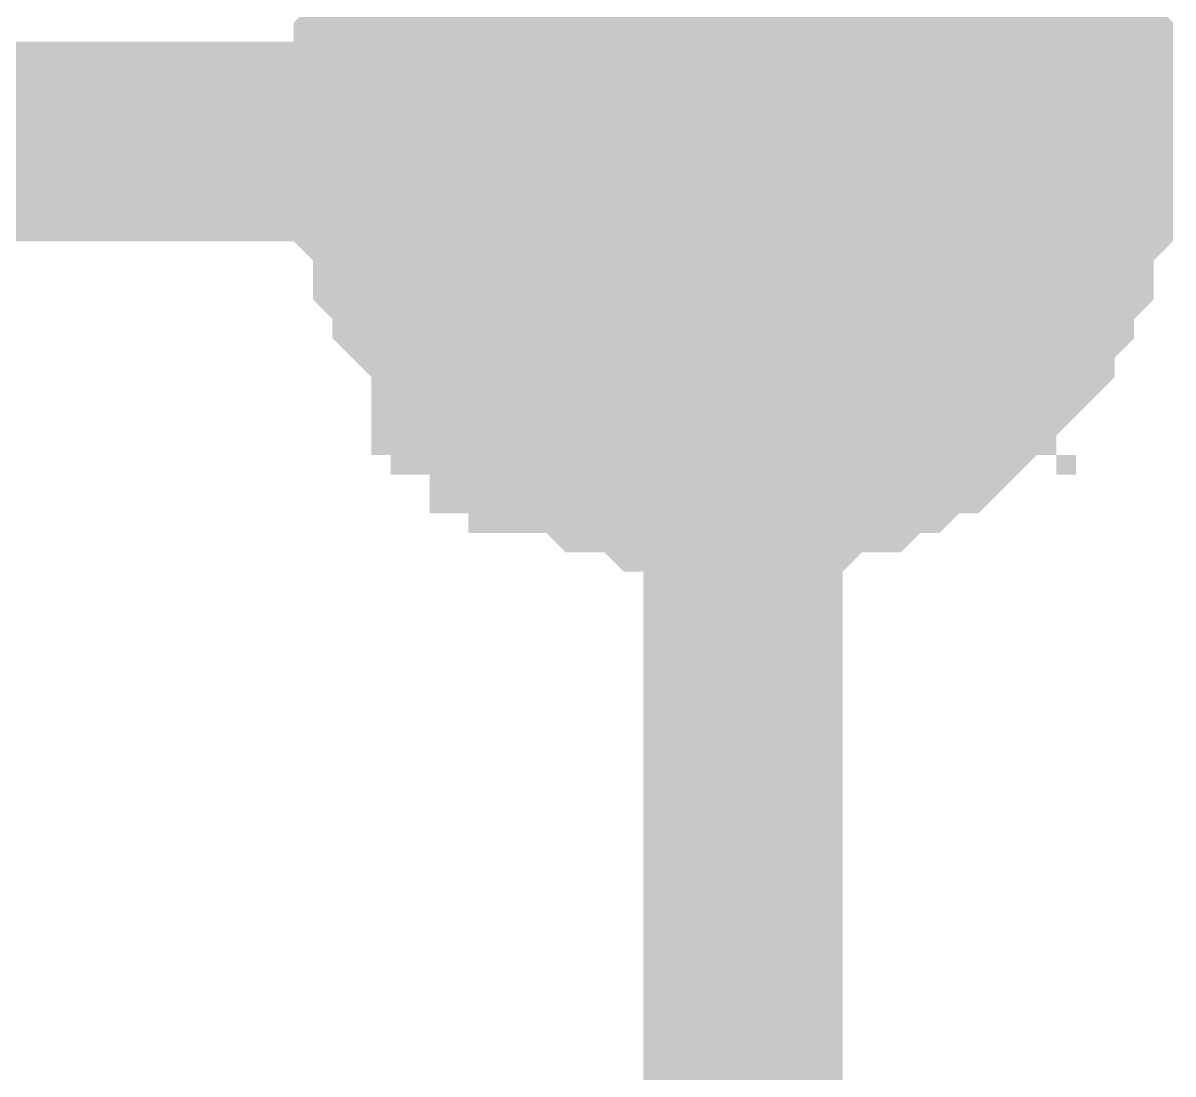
# Model space of a CAD drawing. Header units: inches. Extents: x 0 to 31.5, y 0 to 22.3.
# Drawn here: x 22.8567 to 22.9247, y 18.7441 to 18.8063 of the extents above; entities that cross this region are included whole.
import ezdxf

# ---------------------------------------------------------------- set-up
doc = ezdxf.new("R2010")
doc.units = ezdxf.units.IN
doc.header["$MEASUREMENT"] = 0
doc.layers.add('Sheet', color=255, linetype='Continuous')

msp = doc.modelspace()

# ---------------------------------------------------------------- linework, layer by layer
at = {"layer": 'Sheet'}
for points in [[(22.899278, 18.799258, 0.0118, 0.0118, 0), (22.899278, 18.899181, 0.0118, 0.0118, 0)], [(22.878609, 18.799258, 0.0118, 0.0118, 0), (22.878609, 18.800407, 0.0118, 0.0118, 0), (22.878609, 18.801555, 0.0118, 0.0118, 0), (22.878609, 18.802704, 0.0118, 0.0118, 0), (22.878609, 18.803852, 0.0118, 0.0118, 0), (22.879757, 18.805001, 0.0118, 0.0118, 0), (22.879757, 18.805001, 0.0118, 0.0118, 0), (22.879757, 18.80615, 0.0118, 0.0118, 0), (22.879757, 18.807298, 0.0118, 0.0118, 0), (22.880906, 18.808447, 0.0118, 0.0118, 0), (22.880906, 18.809595, 0.0118, 0.0118, 0), (22.882054, 18.809595, 0.0118, 0.0118, 0), (22.882054, 18.810744, 0.0118, 0.0118, 0), (22.883202, 18.811892, 0.0118, 0.0118, 0), (22.883202, 18.811892, 0.0118, 0.0118, 0), (22.88435, 18.813041, 0.0118, 0.0118, 0)], [(22.878609, 18.799258, 0.0118, 0.0118, 0), (22.878609, 18.800407, 0.0118, 0.0118, 0), (22.878609, 18.801555, 0.0118, 0.0118, 0), (22.878609, 18.802704, 0.0118, 0.0118, 0), (22.878609, 18.803852, 0.0118, 0.0118, 0), (22.879757, 18.805001, 0.0118, 0.0118, 0), (22.879757, 18.805001, 0.0118, 0.0118, 0), (22.879757, 18.80615, 0.0118, 0.0118, 0), (22.879757, 18.807298, 0.0118, 0.0118, 0), (22.880906, 18.808447, 0.0118, 0.0118, 0), (22.880906, 18.809595, 0.0118, 0.0118, 0), (22.882054, 18.809595, 0.0118, 0.0118, 0), (22.882054, 18.810744, 0.0118, 0.0118, 0), (22.883202, 18.811892, 0.0118, 0.0118, 0), (22.883202, 18.811892, 0.0118, 0.0118, 0), (22.88435, 18.813041, 0.0118, 0.0118, 0)], [(22.878609, 18.799258, 0.0118, 0.0118, 0), (22.878609, 18.800407, 0.0118, 0.0118, 0), (22.878609, 18.801555, 0.0118, 0.0118, 0), (22.878609, 18.802704, 0.0118, 0.0118, 0), (22.878609, 18.803852, 0.0118, 0.0118, 0), (22.879757, 18.805001, 0.0118, 0.0118, 0), (22.879757, 18.805001, 0.0118, 0.0118, 0), (22.879757, 18.80615, 0.0118, 0.0118, 0), (22.879757, 18.807298, 0.0118, 0.0118, 0), (22.880906, 18.808447, 0.0118, 0.0118, 0), (22.880906, 18.809595, 0.0118, 0.0118, 0), (22.882054, 18.809595, 0.0118, 0.0118, 0), (22.882054, 18.810744, 0.0118, 0.0118, 0), (22.883202, 18.811892, 0.0118, 0.0118, 0), (22.883202, 18.811892, 0.0118, 0.0118, 0), (22.88435, 18.813041, 0.0118, 0.0118, 0)], [(22.878609, 18.799258, 0.0118, 0.0118, 0), (22.878609, 18.800407, 0.0118, 0.0118, 0), (22.878609, 18.801555, 0.0118, 0.0118, 0), (22.878609, 18.802704, 0.0118, 0.0118, 0), (22.878609, 18.803852, 0.0118, 0.0118, 0), (22.879757, 18.805001, 0.0118, 0.0118, 0), (22.879757, 18.805001, 0.0118, 0.0118, 0), (22.879757, 18.80615, 0.0118, 0.0118, 0), (22.879757, 18.807298, 0.0118, 0.0118, 0), (22.880906, 18.808447, 0.0118, 0.0118, 0), (22.880906, 18.809595, 0.0118, 0.0118, 0), (22.882054, 18.809595, 0.0118, 0.0118, 0), (22.882054, 18.810744, 0.0118, 0.0118, 0), (22.883202, 18.811892, 0.0118, 0.0118, 0), (22.883202, 18.811892, 0.0118, 0.0118, 0), (22.88435, 18.813041, 0.0118, 0.0118, 0)], [(22.913058, 18.813041, 0.0118, 0.0118, 0), (22.914206, 18.811892, 0.0118, 0.0118, 0), (22.915354, 18.811892, 0.0118, 0.0118, 0), (22.915354, 18.810744, 0.0118, 0.0118, 0), (22.915354, 18.809595, 0.0118, 0.0118, 0), (22.916503, 18.809595, 0.0118, 0.0118, 0), (22.916503, 18.808447, 0.0118, 0.0118, 0), (22.917651, 18.807298, 0.0118, 0.0118, 0), (22.917651, 18.80615, 0.0118, 0.0118, 0), (22.917651, 18.805001, 0.0118, 0.0118, 0), (22.917651, 18.805001, 0.0118, 0.0118, 0), (22.918799, 18.803852, 0.0118, 0.0118, 0), (22.918799, 18.802704, 0.0118, 0.0118, 0), (22.918799, 18.801555, 0.0118, 0.0118, 0), (22.918799, 18.800407, 0.0118, 0.0118, 0), (22.918799, 18.799258, 0.0118, 0.0118, 0)], [(22.913058, 18.813041, 0.0118, 0.0118, 0), (22.914206, 18.811892, 0.0118, 0.0118, 0), (22.915354, 18.811892, 0.0118, 0.0118, 0), (22.915354, 18.810744, 0.0118, 0.0118, 0), (22.915354, 18.809595, 0.0118, 0.0118, 0), (22.916503, 18.809595, 0.0118, 0.0118, 0), (22.916503, 18.808447, 0.0118, 0.0118, 0), (22.917651, 18.807298, 0.0118, 0.0118, 0), (22.917651, 18.80615, 0.0118, 0.0118, 0), (22.917651, 18.805001, 0.0118, 0.0118, 0), (22.917651, 18.805001, 0.0118, 0.0118, 0), (22.918799, 18.803852, 0.0118, 0.0118, 0), (22.918799, 18.802704, 0.0118, 0.0118, 0), (22.918799, 18.801555, 0.0118, 0.0118, 0), (22.918799, 18.800407, 0.0118, 0.0118, 0), (22.918799, 18.799258, 0.0118, 0.0118, 0)], [(22.913058, 18.813041, 0.0118, 0.0118, 0), (22.914206, 18.811892, 0.0118, 0.0118, 0), (22.915354, 18.811892, 0.0118, 0.0118, 0), (22.915354, 18.810744, 0.0118, 0.0118, 0), (22.915354, 18.809595, 0.0118, 0.0118, 0), (22.916503, 18.809595, 0.0118, 0.0118, 0), (22.916503, 18.808447, 0.0118, 0.0118, 0), (22.917651, 18.807298, 0.0118, 0.0118, 0), (22.917651, 18.80615, 0.0118, 0.0118, 0), (22.917651, 18.805001, 0.0118, 0.0118, 0), (22.917651, 18.805001, 0.0118, 0.0118, 0), (22.918799, 18.803852, 0.0118, 0.0118, 0), (22.918799, 18.802704, 0.0118, 0.0118, 0), (22.918799, 18.801555, 0.0118, 0.0118, 0), (22.918799, 18.800407, 0.0118, 0.0118, 0), (22.918799, 18.799258, 0.0118, 0.0118, 0)], [(22.913058, 18.813041, 0.0118, 0.0118, 0), (22.914206, 18.811892, 0.0118, 0.0118, 0), (22.915354, 18.811892, 0.0118, 0.0118, 0), (22.915354, 18.810744, 0.0118, 0.0118, 0), (22.915354, 18.809595, 0.0118, 0.0118, 0), (22.916503, 18.809595, 0.0118, 0.0118, 0), (22.916503, 18.808447, 0.0118, 0.0118, 0), (22.917651, 18.807298, 0.0118, 0.0118, 0), (22.917651, 18.80615, 0.0118, 0.0118, 0), (22.917651, 18.805001, 0.0118, 0.0118, 0), (22.917651, 18.805001, 0.0118, 0.0118, 0), (22.918799, 18.803852, 0.0118, 0.0118, 0), (22.918799, 18.802704, 0.0118, 0.0118, 0), (22.918799, 18.801555, 0.0118, 0.0118, 0), (22.918799, 18.800407, 0.0118, 0.0118, 0), (22.918799, 18.799258, 0.0118, 0.0118, 0)], [(22.878609, 18.799258, 0.0039, 0.0039, 0), (22.878609, 18.800407, 0.0039, 0.0039, 0), (22.878609, 18.801555, 0.0039, 0.0039, 0), (22.878609, 18.802704, 0.0039, 0.0039, 0), (22.878609, 18.803852, 0.0039, 0.0039, 0), (22.879757, 18.805001, 0.0039, 0.0039, 0), (22.879757, 18.805001, 0.0039, 0.0039, 0), (22.879757, 18.80615, 0.0039, 0.0039, 0), (22.879757, 18.807298, 0.0039, 0.0039, 0), (22.880906, 18.808447, 0.0039, 0.0039, 0)], [(22.878609, 18.799258, 0.0039, 0.0039, 0), (22.878609, 18.800407, 0.0039, 0.0039, 0), (22.878609, 18.801555, 0.0039, 0.0039, 0), (22.878609, 18.802704, 0.0039, 0.0039, 0), (22.878609, 18.803852, 0.0039, 0.0039, 0), (22.879757, 18.805001, 0.0039, 0.0039, 0), (22.879757, 18.805001, 0.0039, 0.0039, 0), (22.879757, 18.80615, 0.0039, 0.0039, 0), (22.879757, 18.807298, 0.0039, 0.0039, 0), (22.880906, 18.808447, 0.0039, 0.0039, 0)], [(22.878609, 18.799258, 0.0039, 0.0039, 0), (22.878609, 18.800407, 0.0039, 0.0039, 0), (22.878609, 18.801555, 0.0039, 0.0039, 0), (22.878609, 18.802704, 0.0039, 0.0039, 0), (22.878609, 18.803852, 0.0039, 0.0039, 0), (22.879757, 18.805001, 0.0039, 0.0039, 0), (22.879757, 18.805001, 0.0039, 0.0039, 0), (22.879757, 18.80615, 0.0039, 0.0039, 0), (22.879757, 18.807298, 0.0039, 0.0039, 0), (22.880906, 18.808447, 0.0039, 0.0039, 0)], [(22.878609, 18.799258, 0.0039, 0.0039, 0), (22.878609, 18.800407, 0.0039, 0.0039, 0), (22.878609, 18.801555, 0.0039, 0.0039, 0), (22.878609, 18.802704, 0.0039, 0.0039, 0), (22.878609, 18.803852, 0.0039, 0.0039, 0), (22.879757, 18.805001, 0.0039, 0.0039, 0), (22.879757, 18.805001, 0.0039, 0.0039, 0), (22.879757, 18.80615, 0.0039, 0.0039, 0), (22.879757, 18.807298, 0.0039, 0.0039, 0), (22.880906, 18.808447, 0.0039, 0.0039, 0)], [(22.916503, 18.808447, 0.0039, 0.0039, 0), (22.917651, 18.807298, 0.0039, 0.0039, 0), (22.917651, 18.80615, 0.0039, 0.0039, 0), (22.917651, 18.805001, 0.0039, 0.0039, 0), (22.917651, 18.805001, 0.0039, 0.0039, 0), (22.918799, 18.803852, 0.0039, 0.0039, 0), (22.918799, 18.802704, 0.0039, 0.0039, 0), (22.918799, 18.801555, 0.0039, 0.0039, 0), (22.918799, 18.800407, 0.0039, 0.0039, 0), (22.918799, 18.799258, 0.0039, 0.0039, 0)], [(22.916503, 18.808447, 0.0039, 0.0039, 0), (22.917651, 18.807298, 0.0039, 0.0039, 0), (22.917651, 18.80615, 0.0039, 0.0039, 0), (22.917651, 18.805001, 0.0039, 0.0039, 0), (22.917651, 18.805001, 0.0039, 0.0039, 0), (22.918799, 18.803852, 0.0039, 0.0039, 0), (22.918799, 18.802704, 0.0039, 0.0039, 0), (22.918799, 18.801555, 0.0039, 0.0039, 0), (22.918799, 18.800407, 0.0039, 0.0039, 0), (22.918799, 18.799258, 0.0039, 0.0039, 0)], [(22.916503, 18.808447, 0.0039, 0.0039, 0), (22.917651, 18.807298, 0.0039, 0.0039, 0), (22.917651, 18.80615, 0.0039, 0.0039, 0), (22.917651, 18.805001, 0.0039, 0.0039, 0), (22.917651, 18.805001, 0.0039, 0.0039, 0), (22.918799, 18.803852, 0.0039, 0.0039, 0), (22.918799, 18.802704, 0.0039, 0.0039, 0), (22.918799, 18.801555, 0.0039, 0.0039, 0), (22.918799, 18.800407, 0.0039, 0.0039, 0), (22.918799, 18.799258, 0.0039, 0.0039, 0)], [(22.916503, 18.808447, 0.0039, 0.0039, 0), (22.917651, 18.807298, 0.0039, 0.0039, 0), (22.917651, 18.80615, 0.0039, 0.0039, 0), (22.917651, 18.805001, 0.0039, 0.0039, 0), (22.917651, 18.805001, 0.0039, 0.0039, 0), (22.918799, 18.803852, 0.0039, 0.0039, 0), (22.918799, 18.802704, 0.0039, 0.0039, 0), (22.918799, 18.801555, 0.0039, 0.0039, 0), (22.918799, 18.800407, 0.0039, 0.0039, 0), (22.918799, 18.799258, 0.0039, 0.0039, 0)], [(22.198819, 18.799258, 0.0118, 0.0118, 0), (22.899278, 18.799258, 0.0118, 0.0118, 0), (22.899278, 18.699336, 0.0118, 0.0118, 0)], [(22.899278, 18.779733, 0.0118, 0.0118, 0), (22.89813, 18.779733, 0.0118, 0.0118, 0), (22.896982, 18.779733, 0.0118, 0.0118, 0), (22.895833, 18.779733, 0.0118, 0.0118, 0), (22.894685, 18.779733, 0.0118, 0.0118, 0), (22.893537, 18.780882, 0.0118, 0.0118, 0), (22.893537, 18.780882, 0.0118, 0.0118, 0), (22.892388, 18.780882, 0.0118, 0.0118, 0), (22.89124, 18.780882, 0.0118, 0.0118, 0), (22.890092, 18.78203, 0.0118, 0.0118, 0), (22.888944, 18.78203, 0.0118, 0.0118, 0), (22.888944, 18.783179, 0.0118, 0.0118, 0), (22.887795, 18.783179, 0.0118, 0.0118, 0), (22.886647, 18.783179, 0.0118, 0.0118, 0), (22.886647, 18.784327, 0.0118, 0.0118, 0), (22.885499, 18.785476, 0.0118, 0.0118, 0), (22.88435, 18.785476, 0.0118, 0.0118, 0), (22.88435, 18.786624, 0.0118, 0.0118, 0), (22.883202, 18.786624, 0.0118, 0.0118, 0), (22.883202, 18.787773, 0.0118, 0.0118, 0), (22.882054, 18.788922, 0.0118, 0.0118, 0), (22.882054, 18.788922, 0.0118, 0.0118, 0), (22.880906, 18.79007, 0.0118, 0.0118, 0), (22.880906, 18.791219, 0.0118, 0.0118, 0), (22.879757, 18.792367, 0.0118, 0.0118, 0), (22.879757, 18.792367, 0.0118, 0.0118, 0), (22.879757, 18.793516, 0.0118, 0.0118, 0), (22.879757, 18.794664, 0.0118, 0.0118, 0), (22.878609, 18.795813, 0.0118, 0.0118, 0), (22.878609, 18.796961, 0.0118, 0.0118, 0), (22.878609, 18.796961, 0.0118, 0.0118, 0), (22.878609, 18.79811, 0.0118, 0.0118, 0), (22.878609, 18.799258, 0.0118, 0.0118, 0)], [(22.878609, 18.799258, 0.0118, 0.0118, 0), (22.878609, 18.799258, 0.0118, 0.0118, 0)], [(22.899278, 18.779733, 0.0118, 0.0118, 0), (22.89813, 18.779733, 0.0118, 0.0118, 0), (22.896982, 18.779733, 0.0118, 0.0118, 0), (22.895833, 18.779733, 0.0118, 0.0118, 0), (22.894685, 18.779733, 0.0118, 0.0118, 0), (22.893537, 18.780882, 0.0118, 0.0118, 0), (22.893537, 18.780882, 0.0118, 0.0118, 0), (22.892388, 18.780882, 0.0118, 0.0118, 0), (22.89124, 18.780882, 0.0118, 0.0118, 0), (22.890092, 18.78203, 0.0118, 0.0118, 0), (22.888944, 18.78203, 0.0118, 0.0118, 0), (22.888944, 18.783179, 0.0118, 0.0118, 0), (22.887795, 18.783179, 0.0118, 0.0118, 0), (22.886647, 18.783179, 0.0118, 0.0118, 0), (22.886647, 18.784327, 0.0118, 0.0118, 0), (22.885499, 18.785476, 0.0118, 0.0118, 0), (22.88435, 18.785476, 0.0118, 0.0118, 0), (22.88435, 18.786624, 0.0118, 0.0118, 0), (22.883202, 18.786624, 0.0118, 0.0118, 0), (22.883202, 18.787773, 0.0118, 0.0118, 0), (22.882054, 18.788922, 0.0118, 0.0118, 0), (22.882054, 18.788922, 0.0118, 0.0118, 0), (22.880906, 18.79007, 0.0118, 0.0118, 0), (22.880906, 18.791219, 0.0118, 0.0118, 0), (22.879757, 18.792367, 0.0118, 0.0118, 0), (22.879757, 18.792367, 0.0118, 0.0118, 0), (22.879757, 18.793516, 0.0118, 0.0118, 0), (22.879757, 18.794664, 0.0118, 0.0118, 0), (22.878609, 18.795813, 0.0118, 0.0118, 0), (22.878609, 18.796961, 0.0118, 0.0118, 0), (22.878609, 18.796961, 0.0118, 0.0118, 0), (22.878609, 18.79811, 0.0118, 0.0118, 0), (22.878609, 18.799258, 0.0118, 0.0118, 0)], [(22.878609, 18.799258, 0.0118, 0.0118, 0), (22.878609, 18.799258, 0.0118, 0.0118, 0)], [(22.899278, 18.779733, 0.0118, 0.0118, 0), (22.89813, 18.779733, 0.0118, 0.0118, 0), (22.896982, 18.779733, 0.0118, 0.0118, 0), (22.895833, 18.779733, 0.0118, 0.0118, 0), (22.894685, 18.779733, 0.0118, 0.0118, 0), (22.893537, 18.780882, 0.0118, 0.0118, 0), (22.893537, 18.780882, 0.0118, 0.0118, 0), (22.892388, 18.780882, 0.0118, 0.0118, 0), (22.89124, 18.780882, 0.0118, 0.0118, 0), (22.890092, 18.78203, 0.0118, 0.0118, 0), (22.888944, 18.78203, 0.0118, 0.0118, 0), (22.888944, 18.783179, 0.0118, 0.0118, 0), (22.887795, 18.783179, 0.0118, 0.0118, 0), (22.886647, 18.783179, 0.0118, 0.0118, 0), (22.886647, 18.784327, 0.0118, 0.0118, 0), (22.885499, 18.785476, 0.0118, 0.0118, 0), (22.88435, 18.785476, 0.0118, 0.0118, 0), (22.88435, 18.786624, 0.0118, 0.0118, 0), (22.883202, 18.786624, 0.0118, 0.0118, 0), (22.883202, 18.787773, 0.0118, 0.0118, 0), (22.882054, 18.788922, 0.0118, 0.0118, 0), (22.882054, 18.788922, 0.0118, 0.0118, 0), (22.880906, 18.79007, 0.0118, 0.0118, 0), (22.880906, 18.791219, 0.0118, 0.0118, 0), (22.879757, 18.792367, 0.0118, 0.0118, 0), (22.879757, 18.792367, 0.0118, 0.0118, 0), (22.879757, 18.793516, 0.0118, 0.0118, 0), (22.879757, 18.794664, 0.0118, 0.0118, 0), (22.878609, 18.795813, 0.0118, 0.0118, 0), (22.878609, 18.796961, 0.0118, 0.0118, 0), (22.878609, 18.796961, 0.0118, 0.0118, 0), (22.878609, 18.79811, 0.0118, 0.0118, 0), (22.878609, 18.799258, 0.0118, 0.0118, 0)], [(22.878609, 18.799258, 0.0118, 0.0118, 0), (22.878609, 18.799258, 0.0118, 0.0118, 0)], [(22.899278, 18.779733, 0.0118, 0.0118, 0), (22.89813, 18.779733, 0.0118, 0.0118, 0), (22.896982, 18.779733, 0.0118, 0.0118, 0), (22.895833, 18.779733, 0.0118, 0.0118, 0), (22.894685, 18.779733, 0.0118, 0.0118, 0), (22.893537, 18.780882, 0.0118, 0.0118, 0), (22.893537, 18.780882, 0.0118, 0.0118, 0), (22.892388, 18.780882, 0.0118, 0.0118, 0), (22.89124, 18.780882, 0.0118, 0.0118, 0), (22.890092, 18.78203, 0.0118, 0.0118, 0), (22.888944, 18.78203, 0.0118, 0.0118, 0), (22.888944, 18.783179, 0.0118, 0.0118, 0), (22.887795, 18.783179, 0.0118, 0.0118, 0), (22.886647, 18.783179, 0.0118, 0.0118, 0), (22.886647, 18.784327, 0.0118, 0.0118, 0), (22.885499, 18.785476, 0.0118, 0.0118, 0), (22.88435, 18.785476, 0.0118, 0.0118, 0), (22.88435, 18.786624, 0.0118, 0.0118, 0), (22.883202, 18.786624, 0.0118, 0.0118, 0), (22.883202, 18.787773, 0.0118, 0.0118, 0), (22.882054, 18.788922, 0.0118, 0.0118, 0), (22.882054, 18.788922, 0.0118, 0.0118, 0), (22.880906, 18.79007, 0.0118, 0.0118, 0), (22.880906, 18.791219, 0.0118, 0.0118, 0), (22.879757, 18.792367, 0.0118, 0.0118, 0), (22.879757, 18.792367, 0.0118, 0.0118, 0), (22.879757, 18.793516, 0.0118, 0.0118, 0), (22.879757, 18.794664, 0.0118, 0.0118, 0), (22.878609, 18.795813, 0.0118, 0.0118, 0), (22.878609, 18.796961, 0.0118, 0.0118, 0), (22.878609, 18.796961, 0.0118, 0.0118, 0), (22.878609, 18.79811, 0.0118, 0.0118, 0), (22.878609, 18.799258, 0.0118, 0.0118, 0)], [(22.878609, 18.799258, 0.0118, 0.0118, 0), (22.878609, 18.799258, 0.0118, 0.0118, 0)], [(22.918799, 18.799258, 0.0118, 0.0118, 0), (22.918799, 18.79811, 0.0118, 0.0118, 0), (22.918799, 18.796961, 0.0118, 0.0118, 0), (22.918799, 18.796961, 0.0118, 0.0118, 0), (22.918799, 18.795813, 0.0118, 0.0118, 0), (22.917651, 18.794664, 0.0118, 0.0118, 0), (22.917651, 18.793516, 0.0118, 0.0118, 0), (22.917651, 18.792367, 0.0118, 0.0118, 0), (22.917651, 18.792367, 0.0118, 0.0118, 0), (22.916503, 18.791219, 0.0118, 0.0118, 0), (22.916503, 18.79007, 0.0118, 0.0118, 0), (22.915354, 18.788922, 0.0118, 0.0118, 0), (22.915354, 18.788922, 0.0118, 0.0118, 0), (22.915354, 18.787773, 0.0118, 0.0118, 0), (22.914206, 18.786624, 0.0118, 0.0118, 0), (22.913058, 18.786624, 0.0118, 0.0118, 0), (22.913058, 18.785476, 0.0118, 0.0118, 0), (22.911909, 18.785476, 0.0118, 0.0118, 0), (22.911909, 18.784327, 0.0118, 0.0118, 0), (22.910761, 18.783179, 0.0118, 0.0118, 0), (22.909613, 18.783179, 0.0118, 0.0118, 0), (22.909613, 18.783179, 0.0118, 0.0118, 0), (22.908465, 18.78203, 0.0118, 0.0118, 0), (22.907316, 18.78203, 0.0118, 0.0118, 0), (22.906168, 18.780882, 0.0118, 0.0118, 0), (22.906168, 18.780882, 0.0118, 0.0118, 0), (22.90502, 18.780882, 0.0118, 0.0118, 0), (22.903871, 18.780882, 0.0118, 0.0118, 0), (22.902723, 18.779733, 0.0118, 0.0118, 0), (22.901575, 18.779733, 0.0118, 0.0118, 0), (22.901575, 18.779733, 0.0118, 0.0118, 0), (22.900427, 18.779733, 0.0118, 0.0118, 0), (22.899278, 18.779733, 0.0118, 0.0118, 0)], [(22.918799, 18.799258, 0.0118, 0.0118, 0), (22.918799, 18.79811, 0.0118, 0.0118, 0), (22.918799, 18.796961, 0.0118, 0.0118, 0), (22.918799, 18.796961, 0.0118, 0.0118, 0), (22.918799, 18.795813, 0.0118, 0.0118, 0), (22.917651, 18.794664, 0.0118, 0.0118, 0), (22.917651, 18.793516, 0.0118, 0.0118, 0), (22.917651, 18.792367, 0.0118, 0.0118, 0), (22.917651, 18.792367, 0.0118, 0.0118, 0), (22.916503, 18.791219, 0.0118, 0.0118, 0), (22.916503, 18.79007, 0.0118, 0.0118, 0), (22.915354, 18.788922, 0.0118, 0.0118, 0), (22.915354, 18.788922, 0.0118, 0.0118, 0), (22.915354, 18.787773, 0.0118, 0.0118, 0), (22.914206, 18.786624, 0.0118, 0.0118, 0), (22.913058, 18.786624, 0.0118, 0.0118, 0), (22.913058, 18.785476, 0.0118, 0.0118, 0), (22.911909, 18.785476, 0.0118, 0.0118, 0), (22.911909, 18.784327, 0.0118, 0.0118, 0), (22.910761, 18.783179, 0.0118, 0.0118, 0), (22.909613, 18.783179, 0.0118, 0.0118, 0), (22.909613, 18.783179, 0.0118, 0.0118, 0), (22.908465, 18.78203, 0.0118, 0.0118, 0), (22.907316, 18.78203, 0.0118, 0.0118, 0), (22.906168, 18.780882, 0.0118, 0.0118, 0), (22.906168, 18.780882, 0.0118, 0.0118, 0), (22.90502, 18.780882, 0.0118, 0.0118, 0), (22.903871, 18.780882, 0.0118, 0.0118, 0), (22.902723, 18.779733, 0.0118, 0.0118, 0), (22.901575, 18.779733, 0.0118, 0.0118, 0), (22.901575, 18.779733, 0.0118, 0.0118, 0), (22.900427, 18.779733, 0.0118, 0.0118, 0), (22.899278, 18.779733, 0.0118, 0.0118, 0)], [(22.918799, 18.799258, 0.0118, 0.0118, 0), (22.918799, 18.79811, 0.0118, 0.0118, 0), (22.918799, 18.796961, 0.0118, 0.0118, 0), (22.918799, 18.796961, 0.0118, 0.0118, 0), (22.918799, 18.795813, 0.0118, 0.0118, 0), (22.917651, 18.794664, 0.0118, 0.0118, 0), (22.917651, 18.793516, 0.0118, 0.0118, 0), (22.917651, 18.792367, 0.0118, 0.0118, 0), (22.917651, 18.792367, 0.0118, 0.0118, 0), (22.916503, 18.791219, 0.0118, 0.0118, 0), (22.916503, 18.79007, 0.0118, 0.0118, 0), (22.915354, 18.788922, 0.0118, 0.0118, 0), (22.915354, 18.788922, 0.0118, 0.0118, 0), (22.915354, 18.787773, 0.0118, 0.0118, 0), (22.914206, 18.786624, 0.0118, 0.0118, 0), (22.913058, 18.786624, 0.0118, 0.0118, 0), (22.913058, 18.785476, 0.0118, 0.0118, 0), (22.911909, 18.785476, 0.0118, 0.0118, 0), (22.911909, 18.784327, 0.0118, 0.0118, 0), (22.910761, 18.783179, 0.0118, 0.0118, 0), (22.909613, 18.783179, 0.0118, 0.0118, 0), (22.909613, 18.783179, 0.0118, 0.0118, 0), (22.908465, 18.78203, 0.0118, 0.0118, 0), (22.907316, 18.78203, 0.0118, 0.0118, 0), (22.906168, 18.780882, 0.0118, 0.0118, 0), (22.906168, 18.780882, 0.0118, 0.0118, 0), (22.90502, 18.780882, 0.0118, 0.0118, 0), (22.903871, 18.780882, 0.0118, 0.0118, 0), (22.902723, 18.779733, 0.0118, 0.0118, 0), (22.901575, 18.779733, 0.0118, 0.0118, 0), (22.901575, 18.779733, 0.0118, 0.0118, 0), (22.900427, 18.779733, 0.0118, 0.0118, 0), (22.899278, 18.779733, 0.0118, 0.0118, 0)], [(22.918799, 18.799258, 0.0118, 0.0118, 0), (22.918799, 18.79811, 0.0118, 0.0118, 0), (22.918799, 18.796961, 0.0118, 0.0118, 0), (22.918799, 18.796961, 0.0118, 0.0118, 0), (22.918799, 18.795813, 0.0118, 0.0118, 0), (22.917651, 18.794664, 0.0118, 0.0118, 0), (22.917651, 18.793516, 0.0118, 0.0118, 0), (22.917651, 18.792367, 0.0118, 0.0118, 0), (22.917651, 18.792367, 0.0118, 0.0118, 0), (22.916503, 18.791219, 0.0118, 0.0118, 0), (22.916503, 18.79007, 0.0118, 0.0118, 0), (22.915354, 18.788922, 0.0118, 0.0118, 0), (22.915354, 18.788922, 0.0118, 0.0118, 0), (22.915354, 18.787773, 0.0118, 0.0118, 0), (22.914206, 18.786624, 0.0118, 0.0118, 0), (22.913058, 18.786624, 0.0118, 0.0118, 0), (22.913058, 18.785476, 0.0118, 0.0118, 0), (22.911909, 18.785476, 0.0118, 0.0118, 0), (22.911909, 18.784327, 0.0118, 0.0118, 0), (22.910761, 18.783179, 0.0118, 0.0118, 0), (22.909613, 18.783179, 0.0118, 0.0118, 0), (22.909613, 18.783179, 0.0118, 0.0118, 0), (22.908465, 18.78203, 0.0118, 0.0118, 0), (22.907316, 18.78203, 0.0118, 0.0118, 0), (22.906168, 18.780882, 0.0118, 0.0118, 0), (22.906168, 18.780882, 0.0118, 0.0118, 0), (22.90502, 18.780882, 0.0118, 0.0118, 0), (22.903871, 18.780882, 0.0118, 0.0118, 0), (22.902723, 18.779733, 0.0118, 0.0118, 0), (22.901575, 18.779733, 0.0118, 0.0118, 0), (22.901575, 18.779733, 0.0118, 0.0118, 0), (22.900427, 18.779733, 0.0118, 0.0118, 0), (22.899278, 18.779733, 0.0118, 0.0118, 0)], [(22.918799, 18.799258, 0.0118, 0.0118, 0), (22.918799, 18.799258, 0.0118, 0.0118, 0), (22.918799, 18.799258, 0.0118, 0.0118, 0), (22.918799, 18.799258, 0.0118, 0.0118, 0), (22.918799, 18.799258, 0.0118, 0.0118, 0), (22.918799, 18.799258, 0.0118, 0.0118, 0), (22.918799, 18.799258, 0.0118, 0.0118, 0), (22.918799, 18.799258, 0.0118, 0.0118, 0), (22.918799, 18.799258, 0.0118, 0.0118, 0), (22.918799, 18.799258, 0.0118, 0.0118, 0), (22.918799, 18.799258, 0.0118, 0.0118, 0), (22.918799, 18.799258, 0.0118, 0.0118, 0), (22.918799, 18.799258, 0.0118, 0.0118, 0), (22.918799, 18.799258, 0.0118, 0.0118, 0), (22.918799, 18.799258, 0.0118, 0.0118, 0), (22.918799, 18.799258, 0.0118, 0.0118, 0), (22.918799, 18.799258, 0.0118, 0.0118, 0), (22.918799, 18.799258, 0.0118, 0.0118, 0), (22.918799, 18.799258, 0.0118, 0.0118, 0), (22.918799, 18.799258, 0.0118, 0.0118, 0), (22.918799, 18.799258, 0.0118, 0.0118, 0), (22.918799, 18.799258, 0.0118, 0.0118, 0), (22.918799, 18.799258, 0.0118, 0.0118, 0), (22.918799, 18.799258, 0.0118, 0.0118, 0), (22.918799, 18.799258, 0.0118, 0.0118, 0), (22.918799, 18.799258, 0.0118, 0.0118, 0), (22.918799, 18.799258, 0.0118, 0.0118, 0), (22.918799, 18.799258, 0.0118, 0.0118, 0), (22.918799, 18.799258, 0.0118, 0.0118, 0), (22.918799, 18.799258, 0.0118, 0.0118, 0), (22.918799, 18.799258, 0.0118, 0.0118, 0), (22.918799, 18.799258, 0.0118, 0.0118, 0), (22.918799, 18.799258, 0.0118, 0.0118, 0)], [(22.918799, 18.799258, 0.0118, 0.0118, 0), (22.918799, 18.799258, 0.0118, 0.0118, 0)], [(22.918799, 18.799258, 0.0118, 0.0118, 0), (22.918799, 18.799258, 0.0118, 0.0118, 0), (22.918799, 18.799258, 0.0118, 0.0118, 0), (22.918799, 18.799258, 0.0118, 0.0118, 0), (22.918799, 18.799258, 0.0118, 0.0118, 0), (22.918799, 18.799258, 0.0118, 0.0118, 0), (22.918799, 18.799258, 0.0118, 0.0118, 0), (22.918799, 18.799258, 0.0118, 0.0118, 0), (22.918799, 18.799258, 0.0118, 0.0118, 0), (22.918799, 18.799258, 0.0118, 0.0118, 0), (22.918799, 18.799258, 0.0118, 0.0118, 0), (22.918799, 18.799258, 0.0118, 0.0118, 0), (22.918799, 18.799258, 0.0118, 0.0118, 0), (22.918799, 18.799258, 0.0118, 0.0118, 0), (22.918799, 18.799258, 0.0118, 0.0118, 0), (22.918799, 18.799258, 0.0118, 0.0118, 0), (22.918799, 18.799258, 0.0118, 0.0118, 0), (22.918799, 18.799258, 0.0118, 0.0118, 0), (22.918799, 18.799258, 0.0118, 0.0118, 0), (22.918799, 18.799258, 0.0118, 0.0118, 0), (22.918799, 18.799258, 0.0118, 0.0118, 0), (22.918799, 18.799258, 0.0118, 0.0118, 0), (22.918799, 18.799258, 0.0118, 0.0118, 0), (22.918799, 18.799258, 0.0118, 0.0118, 0), (22.918799, 18.799258, 0.0118, 0.0118, 0), (22.918799, 18.799258, 0.0118, 0.0118, 0), (22.918799, 18.799258, 0.0118, 0.0118, 0), (22.918799, 18.799258, 0.0118, 0.0118, 0), (22.918799, 18.799258, 0.0118, 0.0118, 0), (22.918799, 18.799258, 0.0118, 0.0118, 0), (22.918799, 18.799258, 0.0118, 0.0118, 0), (22.918799, 18.799258, 0.0118, 0.0118, 0), (22.918799, 18.799258, 0.0118, 0.0118, 0)], [(22.918799, 18.799258, 0.0118, 0.0118, 0), (22.918799, 18.799258, 0.0118, 0.0118, 0)], [(22.918799, 18.799258, 0.0118, 0.0118, 0), (22.918799, 18.799258, 0.0118, 0.0118, 0), (22.918799, 18.799258, 0.0118, 0.0118, 0), (22.918799, 18.799258, 0.0118, 0.0118, 0), (22.918799, 18.799258, 0.0118, 0.0118, 0), (22.918799, 18.799258, 0.0118, 0.0118, 0), (22.918799, 18.799258, 0.0118, 0.0118, 0), (22.918799, 18.799258, 0.0118, 0.0118, 0), (22.918799, 18.799258, 0.0118, 0.0118, 0), (22.918799, 18.799258, 0.0118, 0.0118, 0), (22.918799, 18.799258, 0.0118, 0.0118, 0), (22.918799, 18.799258, 0.0118, 0.0118, 0), (22.918799, 18.799258, 0.0118, 0.0118, 0), (22.918799, 18.799258, 0.0118, 0.0118, 0), (22.918799, 18.799258, 0.0118, 0.0118, 0), (22.918799, 18.799258, 0.0118, 0.0118, 0), (22.918799, 18.799258, 0.0118, 0.0118, 0), (22.918799, 18.799258, 0.0118, 0.0118, 0), (22.918799, 18.799258, 0.0118, 0.0118, 0), (22.918799, 18.799258, 0.0118, 0.0118, 0), (22.918799, 18.799258, 0.0118, 0.0118, 0), (22.918799, 18.799258, 0.0118, 0.0118, 0), (22.918799, 18.799258, 0.0118, 0.0118, 0), (22.918799, 18.799258, 0.0118, 0.0118, 0), (22.918799, 18.799258, 0.0118, 0.0118, 0), (22.918799, 18.799258, 0.0118, 0.0118, 0), (22.918799, 18.799258, 0.0118, 0.0118, 0), (22.918799, 18.799258, 0.0118, 0.0118, 0), (22.918799, 18.799258, 0.0118, 0.0118, 0), (22.918799, 18.799258, 0.0118, 0.0118, 0), (22.918799, 18.799258, 0.0118, 0.0118, 0), (22.918799, 18.799258, 0.0118, 0.0118, 0), (22.918799, 18.799258, 0.0118, 0.0118, 0)], [(22.918799, 18.799258, 0.0118, 0.0118, 0), (22.918799, 18.799258, 0.0118, 0.0118, 0)], [(22.918799, 18.799258, 0.0118, 0.0118, 0), (22.918799, 18.799258, 0.0118, 0.0118, 0), (22.918799, 18.799258, 0.0118, 0.0118, 0), (22.918799, 18.799258, 0.0118, 0.0118, 0), (22.918799, 18.799258, 0.0118, 0.0118, 0), (22.918799, 18.799258, 0.0118, 0.0118, 0), (22.918799, 18.799258, 0.0118, 0.0118, 0), (22.918799, 18.799258, 0.0118, 0.0118, 0), (22.918799, 18.799258, 0.0118, 0.0118, 0), (22.918799, 18.799258, 0.0118, 0.0118, 0), (22.918799, 18.799258, 0.0118, 0.0118, 0), (22.918799, 18.799258, 0.0118, 0.0118, 0), (22.918799, 18.799258, 0.0118, 0.0118, 0), (22.918799, 18.799258, 0.0118, 0.0118, 0), (22.918799, 18.799258, 0.0118, 0.0118, 0), (22.918799, 18.799258, 0.0118, 0.0118, 0), (22.918799, 18.799258, 0.0118, 0.0118, 0), (22.918799, 18.799258, 0.0118, 0.0118, 0), (22.918799, 18.799258, 0.0118, 0.0118, 0), (22.918799, 18.799258, 0.0118, 0.0118, 0), (22.918799, 18.799258, 0.0118, 0.0118, 0), (22.918799, 18.799258, 0.0118, 0.0118, 0), (22.918799, 18.799258, 0.0118, 0.0118, 0), (22.918799, 18.799258, 0.0118, 0.0118, 0), (22.918799, 18.799258, 0.0118, 0.0118, 0), (22.918799, 18.799258, 0.0118, 0.0118, 0), (22.918799, 18.799258, 0.0118, 0.0118, 0), (22.918799, 18.799258, 0.0118, 0.0118, 0), (22.918799, 18.799258, 0.0118, 0.0118, 0), (22.918799, 18.799258, 0.0118, 0.0118, 0), (22.918799, 18.799258, 0.0118, 0.0118, 0), (22.918799, 18.799258, 0.0118, 0.0118, 0), (22.918799, 18.799258, 0.0118, 0.0118, 0)], [(22.918799, 18.799258, 0.0118, 0.0118, 0), (22.918799, 18.799258, 0.0118, 0.0118, 0)], [(22.899278, 18.779733, 0.0039, 0.0039, 0), (22.89813, 18.779733, 0.0039, 0.0039, 0), (22.896982, 18.779733, 0.0039, 0.0039, 0), (22.895833, 18.779733, 0.0039, 0.0039, 0), (22.894685, 18.779733, 0.0039, 0.0039, 0), (22.893537, 18.780882, 0.0039, 0.0039, 0), (22.893537, 18.780882, 0.0039, 0.0039, 0), (22.892388, 18.780882, 0.0039, 0.0039, 0), (22.89124, 18.780882, 0.0039, 0.0039, 0), (22.890092, 18.78203, 0.0039, 0.0039, 0), (22.888944, 18.78203, 0.0039, 0.0039, 0), (22.888944, 18.783179, 0.0039, 0.0039, 0), (22.887795, 18.783179, 0.0039, 0.0039, 0), (22.886647, 18.783179, 0.0039, 0.0039, 0), (22.886647, 18.784327, 0.0039, 0.0039, 0), (22.885499, 18.785476, 0.0039, 0.0039, 0), (22.88435, 18.785476, 0.0039, 0.0039, 0), (22.88435, 18.786624, 0.0039, 0.0039, 0), (22.883202, 18.786624, 0.0039, 0.0039, 0), (22.883202, 18.787773, 0.0039, 0.0039, 0), (22.882054, 18.788922, 0.0039, 0.0039, 0), (22.882054, 18.788922, 0.0039, 0.0039, 0), (22.880906, 18.79007, 0.0039, 0.0039, 0), (22.880906, 18.791219, 0.0039, 0.0039, 0), (22.879757, 18.792367, 0.0039, 0.0039, 0), (22.879757, 18.792367, 0.0039, 0.0039, 0), (22.879757, 18.793516, 0.0039, 0.0039, 0), (22.879757, 18.794664, 0.0039, 0.0039, 0), (22.878609, 18.795813, 0.0039, 0.0039, 0), (22.878609, 18.796961, 0.0039, 0.0039, 0), (22.878609, 18.796961, 0.0039, 0.0039, 0), (22.878609, 18.79811, 0.0039, 0.0039, 0), (22.878609, 18.799258, 0.0039, 0.0039, 0)], [(22.878609, 18.799258, 0.0039, 0.0039, 0), (22.878609, 18.799258, 0.0039, 0.0039, 0)], [(22.899278, 18.779733, 0.0039, 0.0039, 0), (22.89813, 18.779733, 0.0039, 0.0039, 0), (22.896982, 18.779733, 0.0039, 0.0039, 0), (22.895833, 18.779733, 0.0039, 0.0039, 0), (22.894685, 18.779733, 0.0039, 0.0039, 0), (22.893537, 18.780882, 0.0039, 0.0039, 0), (22.893537, 18.780882, 0.0039, 0.0039, 0), (22.892388, 18.780882, 0.0039, 0.0039, 0), (22.89124, 18.780882, 0.0039, 0.0039, 0), (22.890092, 18.78203, 0.0039, 0.0039, 0), (22.888944, 18.78203, 0.0039, 0.0039, 0), (22.888944, 18.783179, 0.0039, 0.0039, 0), (22.887795, 18.783179, 0.0039, 0.0039, 0), (22.886647, 18.783179, 0.0039, 0.0039, 0), (22.886647, 18.784327, 0.0039, 0.0039, 0), (22.885499, 18.785476, 0.0039, 0.0039, 0), (22.88435, 18.785476, 0.0039, 0.0039, 0), (22.88435, 18.786624, 0.0039, 0.0039, 0), (22.883202, 18.786624, 0.0039, 0.0039, 0), (22.883202, 18.787773, 0.0039, 0.0039, 0), (22.882054, 18.788922, 0.0039, 0.0039, 0), (22.882054, 18.788922, 0.0039, 0.0039, 0), (22.880906, 18.79007, 0.0039, 0.0039, 0), (22.880906, 18.791219, 0.0039, 0.0039, 0), (22.879757, 18.792367, 0.0039, 0.0039, 0), (22.879757, 18.792367, 0.0039, 0.0039, 0), (22.879757, 18.793516, 0.0039, 0.0039, 0), (22.879757, 18.794664, 0.0039, 0.0039, 0), (22.878609, 18.795813, 0.0039, 0.0039, 0), (22.878609, 18.796961, 0.0039, 0.0039, 0), (22.878609, 18.796961, 0.0039, 0.0039, 0), (22.878609, 18.79811, 0.0039, 0.0039, 0), (22.878609, 18.799258, 0.0039, 0.0039, 0)], [(22.878609, 18.799258, 0.0039, 0.0039, 0), (22.878609, 18.799258, 0.0039, 0.0039, 0)], [(22.899278, 18.779733, 0.0039, 0.0039, 0), (22.89813, 18.779733, 0.0039, 0.0039, 0), (22.896982, 18.779733, 0.0039, 0.0039, 0), (22.895833, 18.779733, 0.0039, 0.0039, 0), (22.894685, 18.779733, 0.0039, 0.0039, 0), (22.893537, 18.780882, 0.0039, 0.0039, 0), (22.893537, 18.780882, 0.0039, 0.0039, 0), (22.892388, 18.780882, 0.0039, 0.0039, 0), (22.89124, 18.780882, 0.0039, 0.0039, 0), (22.890092, 18.78203, 0.0039, 0.0039, 0), (22.888944, 18.78203, 0.0039, 0.0039, 0), (22.888944, 18.783179, 0.0039, 0.0039, 0), (22.887795, 18.783179, 0.0039, 0.0039, 0), (22.886647, 18.783179, 0.0039, 0.0039, 0), (22.886647, 18.784327, 0.0039, 0.0039, 0), (22.885499, 18.785476, 0.0039, 0.0039, 0), (22.88435, 18.785476, 0.0039, 0.0039, 0), (22.88435, 18.786624, 0.0039, 0.0039, 0), (22.883202, 18.786624, 0.0039, 0.0039, 0), (22.883202, 18.787773, 0.0039, 0.0039, 0), (22.882054, 18.788922, 0.0039, 0.0039, 0), (22.882054, 18.788922, 0.0039, 0.0039, 0), (22.880906, 18.79007, 0.0039, 0.0039, 0), (22.880906, 18.791219, 0.0039, 0.0039, 0), (22.879757, 18.792367, 0.0039, 0.0039, 0), (22.879757, 18.792367, 0.0039, 0.0039, 0), (22.879757, 18.793516, 0.0039, 0.0039, 0), (22.879757, 18.794664, 0.0039, 0.0039, 0), (22.878609, 18.795813, 0.0039, 0.0039, 0), (22.878609, 18.796961, 0.0039, 0.0039, 0), (22.878609, 18.796961, 0.0039, 0.0039, 0), (22.878609, 18.79811, 0.0039, 0.0039, 0), (22.878609, 18.799258, 0.0039, 0.0039, 0)], [(22.878609, 18.799258, 0.0039, 0.0039, 0), (22.878609, 18.799258, 0.0039, 0.0039, 0)], [(22.899278, 18.779733, 0.0039, 0.0039, 0), (22.89813, 18.779733, 0.0039, 0.0039, 0), (22.896982, 18.779733, 0.0039, 0.0039, 0), (22.895833, 18.779733, 0.0039, 0.0039, 0), (22.894685, 18.779733, 0.0039, 0.0039, 0), (22.893537, 18.780882, 0.0039, 0.0039, 0), (22.893537, 18.780882, 0.0039, 0.0039, 0), (22.892388, 18.780882, 0.0039, 0.0039, 0), (22.89124, 18.780882, 0.0039, 0.0039, 0), (22.890092, 18.78203, 0.0039, 0.0039, 0), (22.888944, 18.78203, 0.0039, 0.0039, 0), (22.888944, 18.783179, 0.0039, 0.0039, 0), (22.887795, 18.783179, 0.0039, 0.0039, 0), (22.886647, 18.783179, 0.0039, 0.0039, 0), (22.886647, 18.784327, 0.0039, 0.0039, 0), (22.885499, 18.785476, 0.0039, 0.0039, 0), (22.88435, 18.785476, 0.0039, 0.0039, 0), (22.88435, 18.786624, 0.0039, 0.0039, 0), (22.883202, 18.786624, 0.0039, 0.0039, 0), (22.883202, 18.787773, 0.0039, 0.0039, 0), (22.882054, 18.788922, 0.0039, 0.0039, 0), (22.882054, 18.788922, 0.0039, 0.0039, 0), (22.880906, 18.79007, 0.0039, 0.0039, 0), (22.880906, 18.791219, 0.0039, 0.0039, 0), (22.879757, 18.792367, 0.0039, 0.0039, 0), (22.879757, 18.792367, 0.0039, 0.0039, 0), (22.879757, 18.793516, 0.0039, 0.0039, 0), (22.879757, 18.794664, 0.0039, 0.0039, 0), (22.878609, 18.795813, 0.0039, 0.0039, 0), (22.878609, 18.796961, 0.0039, 0.0039, 0), (22.878609, 18.796961, 0.0039, 0.0039, 0), (22.878609, 18.79811, 0.0039, 0.0039, 0), (22.878609, 18.799258, 0.0039, 0.0039, 0)], [(22.878609, 18.799258, 0.0039, 0.0039, 0), (22.878609, 18.799258, 0.0039, 0.0039, 0)], [(22.918799, 18.799258, 0.0039, 0.0039, 0), (22.918799, 18.79811, 0.0039, 0.0039, 0), (22.918799, 18.796961, 0.0039, 0.0039, 0), (22.918799, 18.796961, 0.0039, 0.0039, 0), (22.918799, 18.795813, 0.0039, 0.0039, 0), (22.917651, 18.794664, 0.0039, 0.0039, 0), (22.917651, 18.793516, 0.0039, 0.0039, 0), (22.917651, 18.792367, 0.0039, 0.0039, 0), (22.917651, 18.792367, 0.0039, 0.0039, 0), (22.916503, 18.791219, 0.0039, 0.0039, 0), (22.916503, 18.79007, 0.0039, 0.0039, 0), (22.915354, 18.788922, 0.0039, 0.0039, 0), (22.915354, 18.788922, 0.0039, 0.0039, 0), (22.915354, 18.787773, 0.0039, 0.0039, 0), (22.914206, 18.786624, 0.0039, 0.0039, 0), (22.913058, 18.786624, 0.0039, 0.0039, 0), (22.913058, 18.785476, 0.0039, 0.0039, 0), (22.911909, 18.785476, 0.0039, 0.0039, 0), (22.911909, 18.784327, 0.0039, 0.0039, 0), (22.910761, 18.783179, 0.0039, 0.0039, 0), (22.909613, 18.783179, 0.0039, 0.0039, 0), (22.909613, 18.783179, 0.0039, 0.0039, 0), (22.908465, 18.78203, 0.0039, 0.0039, 0), (22.907316, 18.78203, 0.0039, 0.0039, 0), (22.906168, 18.780882, 0.0039, 0.0039, 0), (22.906168, 18.780882, 0.0039, 0.0039, 0), (22.90502, 18.780882, 0.0039, 0.0039, 0), (22.903871, 18.780882, 0.0039, 0.0039, 0), (22.902723, 18.779733, 0.0039, 0.0039, 0), (22.901575, 18.779733, 0.0039, 0.0039, 0), (22.901575, 18.779733, 0.0039, 0.0039, 0), (22.900427, 18.779733, 0.0039, 0.0039, 0), (22.899278, 18.779733, 0.0039, 0.0039, 0)], [(22.918799, 18.799258, 0.0039, 0.0039, 0), (22.918799, 18.79811, 0.0039, 0.0039, 0), (22.918799, 18.796961, 0.0039, 0.0039, 0), (22.918799, 18.796961, 0.0039, 0.0039, 0), (22.918799, 18.795813, 0.0039, 0.0039, 0), (22.917651, 18.794664, 0.0039, 0.0039, 0), (22.917651, 18.793516, 0.0039, 0.0039, 0), (22.917651, 18.792367, 0.0039, 0.0039, 0), (22.917651, 18.792367, 0.0039, 0.0039, 0), (22.916503, 18.791219, 0.0039, 0.0039, 0), (22.916503, 18.79007, 0.0039, 0.0039, 0), (22.915354, 18.788922, 0.0039, 0.0039, 0), (22.915354, 18.788922, 0.0039, 0.0039, 0), (22.915354, 18.787773, 0.0039, 0.0039, 0), (22.914206, 18.786624, 0.0039, 0.0039, 0), (22.913058, 18.786624, 0.0039, 0.0039, 0), (22.913058, 18.785476, 0.0039, 0.0039, 0), (22.911909, 18.785476, 0.0039, 0.0039, 0), (22.911909, 18.784327, 0.0039, 0.0039, 0), (22.910761, 18.783179, 0.0039, 0.0039, 0), (22.909613, 18.783179, 0.0039, 0.0039, 0), (22.909613, 18.783179, 0.0039, 0.0039, 0), (22.908465, 18.78203, 0.0039, 0.0039, 0), (22.907316, 18.78203, 0.0039, 0.0039, 0), (22.906168, 18.780882, 0.0039, 0.0039, 0), (22.906168, 18.780882, 0.0039, 0.0039, 0), (22.90502, 18.780882, 0.0039, 0.0039, 0), (22.903871, 18.780882, 0.0039, 0.0039, 0), (22.902723, 18.779733, 0.0039, 0.0039, 0), (22.901575, 18.779733, 0.0039, 0.0039, 0), (22.901575, 18.779733, 0.0039, 0.0039, 0), (22.900427, 18.779733, 0.0039, 0.0039, 0), (22.899278, 18.779733, 0.0039, 0.0039, 0)], [(22.918799, 18.799258, 0.0039, 0.0039, 0), (22.918799, 18.79811, 0.0039, 0.0039, 0), (22.918799, 18.796961, 0.0039, 0.0039, 0), (22.918799, 18.796961, 0.0039, 0.0039, 0), (22.918799, 18.795813, 0.0039, 0.0039, 0), (22.917651, 18.794664, 0.0039, 0.0039, 0), (22.917651, 18.793516, 0.0039, 0.0039, 0), (22.917651, 18.792367, 0.0039, 0.0039, 0), (22.917651, 18.792367, 0.0039, 0.0039, 0), (22.916503, 18.791219, 0.0039, 0.0039, 0), (22.916503, 18.79007, 0.0039, 0.0039, 0), (22.915354, 18.788922, 0.0039, 0.0039, 0), (22.915354, 18.788922, 0.0039, 0.0039, 0), (22.915354, 18.787773, 0.0039, 0.0039, 0), (22.914206, 18.786624, 0.0039, 0.0039, 0), (22.913058, 18.786624, 0.0039, 0.0039, 0), (22.913058, 18.785476, 0.0039, 0.0039, 0), (22.911909, 18.785476, 0.0039, 0.0039, 0), (22.911909, 18.784327, 0.0039, 0.0039, 0), (22.910761, 18.783179, 0.0039, 0.0039, 0), (22.909613, 18.783179, 0.0039, 0.0039, 0), (22.909613, 18.783179, 0.0039, 0.0039, 0), (22.908465, 18.78203, 0.0039, 0.0039, 0), (22.907316, 18.78203, 0.0039, 0.0039, 0), (22.906168, 18.780882, 0.0039, 0.0039, 0), (22.906168, 18.780882, 0.0039, 0.0039, 0), (22.90502, 18.780882, 0.0039, 0.0039, 0), (22.903871, 18.780882, 0.0039, 0.0039, 0), (22.902723, 18.779733, 0.0039, 0.0039, 0), (22.901575, 18.779733, 0.0039, 0.0039, 0), (22.901575, 18.779733, 0.0039, 0.0039, 0), (22.900427, 18.779733, 0.0039, 0.0039, 0), (22.899278, 18.779733, 0.0039, 0.0039, 0)], [(22.918799, 18.799258, 0.0039, 0.0039, 0), (22.918799, 18.79811, 0.0039, 0.0039, 0), (22.918799, 18.796961, 0.0039, 0.0039, 0), (22.918799, 18.796961, 0.0039, 0.0039, 0), (22.918799, 18.795813, 0.0039, 0.0039, 0), (22.917651, 18.794664, 0.0039, 0.0039, 0), (22.917651, 18.793516, 0.0039, 0.0039, 0), (22.917651, 18.792367, 0.0039, 0.0039, 0), (22.917651, 18.792367, 0.0039, 0.0039, 0), (22.916503, 18.791219, 0.0039, 0.0039, 0), (22.916503, 18.79007, 0.0039, 0.0039, 0), (22.915354, 18.788922, 0.0039, 0.0039, 0), (22.915354, 18.788922, 0.0039, 0.0039, 0), (22.915354, 18.787773, 0.0039, 0.0039, 0), (22.914206, 18.786624, 0.0039, 0.0039, 0), (22.913058, 18.786624, 0.0039, 0.0039, 0), (22.913058, 18.785476, 0.0039, 0.0039, 0), (22.911909, 18.785476, 0.0039, 0.0039, 0), (22.911909, 18.784327, 0.0039, 0.0039, 0), (22.910761, 18.783179, 0.0039, 0.0039, 0), (22.909613, 18.783179, 0.0039, 0.0039, 0), (22.909613, 18.783179, 0.0039, 0.0039, 0), (22.908465, 18.78203, 0.0039, 0.0039, 0), (22.907316, 18.78203, 0.0039, 0.0039, 0), (22.906168, 18.780882, 0.0039, 0.0039, 0), (22.906168, 18.780882, 0.0039, 0.0039, 0), (22.90502, 18.780882, 0.0039, 0.0039, 0), (22.903871, 18.780882, 0.0039, 0.0039, 0), (22.902723, 18.779733, 0.0039, 0.0039, 0), (22.901575, 18.779733, 0.0039, 0.0039, 0), (22.901575, 18.779733, 0.0039, 0.0039, 0), (22.900427, 18.779733, 0.0039, 0.0039, 0), (22.899278, 18.779733, 0.0039, 0.0039, 0)], [(22.918799, 18.799258, 0.0039, 0.0039, 0), (22.918799, 18.799258, 0.0039, 0.0039, 0), (22.918799, 18.799258, 0.0039, 0.0039, 0), (22.918799, 18.799258, 0.0039, 0.0039, 0), (22.918799, 18.799258, 0.0039, 0.0039, 0), (22.918799, 18.799258, 0.0039, 0.0039, 0), (22.918799, 18.799258, 0.0039, 0.0039, 0), (22.918799, 18.799258, 0.0039, 0.0039, 0), (22.918799, 18.799258, 0.0039, 0.0039, 0), (22.918799, 18.799258, 0.0039, 0.0039, 0), (22.918799, 18.799258, 0.0039, 0.0039, 0), (22.918799, 18.799258, 0.0039, 0.0039, 0), (22.918799, 18.799258, 0.0039, 0.0039, 0), (22.918799, 18.799258, 0.0039, 0.0039, 0), (22.918799, 18.799258, 0.0039, 0.0039, 0), (22.918799, 18.799258, 0.0039, 0.0039, 0), (22.918799, 18.799258, 0.0039, 0.0039, 0), (22.918799, 18.799258, 0.0039, 0.0039, 0), (22.918799, 18.799258, 0.0039, 0.0039, 0), (22.918799, 18.799258, 0.0039, 0.0039, 0), (22.918799, 18.799258, 0.0039, 0.0039, 0), (22.918799, 18.799258, 0.0039, 0.0039, 0), (22.918799, 18.799258, 0.0039, 0.0039, 0), (22.918799, 18.799258, 0.0039, 0.0039, 0), (22.918799, 18.799258, 0.0039, 0.0039, 0), (22.918799, 18.799258, 0.0039, 0.0039, 0), (22.918799, 18.799258, 0.0039, 0.0039, 0), (22.918799, 18.799258, 0.0039, 0.0039, 0), (22.918799, 18.799258, 0.0039, 0.0039, 0), (22.918799, 18.799258, 0.0039, 0.0039, 0), (22.918799, 18.799258, 0.0039, 0.0039, 0), (22.918799, 18.799258, 0.0039, 0.0039, 0), (22.918799, 18.799258, 0.0039, 0.0039, 0)], [(22.918799, 18.799258, 0.0039, 0.0039, 0), (22.918799, 18.799258, 0.0039, 0.0039, 0)], [(22.918799, 18.799258, 0.0039, 0.0039, 0), (22.918799, 18.799258, 0.0039, 0.0039, 0), (22.918799, 18.799258, 0.0039, 0.0039, 0), (22.918799, 18.799258, 0.0039, 0.0039, 0), (22.918799, 18.799258, 0.0039, 0.0039, 0), (22.918799, 18.799258, 0.0039, 0.0039, 0), (22.918799, 18.799258, 0.0039, 0.0039, 0), (22.918799, 18.799258, 0.0039, 0.0039, 0), (22.918799, 18.799258, 0.0039, 0.0039, 0), (22.918799, 18.799258, 0.0039, 0.0039, 0), (22.918799, 18.799258, 0.0039, 0.0039, 0), (22.918799, 18.799258, 0.0039, 0.0039, 0), (22.918799, 18.799258, 0.0039, 0.0039, 0), (22.918799, 18.799258, 0.0039, 0.0039, 0), (22.918799, 18.799258, 0.0039, 0.0039, 0), (22.918799, 18.799258, 0.0039, 0.0039, 0), (22.918799, 18.799258, 0.0039, 0.0039, 0), (22.918799, 18.799258, 0.0039, 0.0039, 0), (22.918799, 18.799258, 0.0039, 0.0039, 0), (22.918799, 18.799258, 0.0039, 0.0039, 0), (22.918799, 18.799258, 0.0039, 0.0039, 0), (22.918799, 18.799258, 0.0039, 0.0039, 0), (22.918799, 18.799258, 0.0039, 0.0039, 0), (22.918799, 18.799258, 0.0039, 0.0039, 0), (22.918799, 18.799258, 0.0039, 0.0039, 0), (22.918799, 18.799258, 0.0039, 0.0039, 0), (22.918799, 18.799258, 0.0039, 0.0039, 0), (22.918799, 18.799258, 0.0039, 0.0039, 0), (22.918799, 18.799258, 0.0039, 0.0039, 0), (22.918799, 18.799258, 0.0039, 0.0039, 0), (22.918799, 18.799258, 0.0039, 0.0039, 0), (22.918799, 18.799258, 0.0039, 0.0039, 0), (22.918799, 18.799258, 0.0039, 0.0039, 0)], [(22.918799, 18.799258, 0.0039, 0.0039, 0), (22.918799, 18.799258, 0.0039, 0.0039, 0)], [(22.918799, 18.799258, 0.0039, 0.0039, 0), (22.918799, 18.799258, 0.0039, 0.0039, 0), (22.918799, 18.799258, 0.0039, 0.0039, 0), (22.918799, 18.799258, 0.0039, 0.0039, 0), (22.918799, 18.799258, 0.0039, 0.0039, 0), (22.918799, 18.799258, 0.0039, 0.0039, 0), (22.918799, 18.799258, 0.0039, 0.0039, 0), (22.918799, 18.799258, 0.0039, 0.0039, 0), (22.918799, 18.799258, 0.0039, 0.0039, 0), (22.918799, 18.799258, 0.0039, 0.0039, 0), (22.918799, 18.799258, 0.0039, 0.0039, 0), (22.918799, 18.799258, 0.0039, 0.0039, 0), (22.918799, 18.799258, 0.0039, 0.0039, 0), (22.918799, 18.799258, 0.0039, 0.0039, 0), (22.918799, 18.799258, 0.0039, 0.0039, 0), (22.918799, 18.799258, 0.0039, 0.0039, 0), (22.918799, 18.799258, 0.0039, 0.0039, 0), (22.918799, 18.799258, 0.0039, 0.0039, 0), (22.918799, 18.799258, 0.0039, 0.0039, 0), (22.918799, 18.799258, 0.0039, 0.0039, 0), (22.918799, 18.799258, 0.0039, 0.0039, 0), (22.918799, 18.799258, 0.0039, 0.0039, 0), (22.918799, 18.799258, 0.0039, 0.0039, 0), (22.918799, 18.799258, 0.0039, 0.0039, 0), (22.918799, 18.799258, 0.0039, 0.0039, 0), (22.918799, 18.799258, 0.0039, 0.0039, 0), (22.918799, 18.799258, 0.0039, 0.0039, 0), (22.918799, 18.799258, 0.0039, 0.0039, 0), (22.918799, 18.799258, 0.0039, 0.0039, 0), (22.918799, 18.799258, 0.0039, 0.0039, 0), (22.918799, 18.799258, 0.0039, 0.0039, 0), (22.918799, 18.799258, 0.0039, 0.0039, 0), (22.918799, 18.799258, 0.0039, 0.0039, 0)], [(22.918799, 18.799258, 0.0039, 0.0039, 0), (22.918799, 18.799258, 0.0039, 0.0039, 0)], [(22.918799, 18.799258, 0.0039, 0.0039, 0), (22.918799, 18.799258, 0.0039, 0.0039, 0), (22.918799, 18.799258, 0.0039, 0.0039, 0), (22.918799, 18.799258, 0.0039, 0.0039, 0), (22.918799, 18.799258, 0.0039, 0.0039, 0), (22.918799, 18.799258, 0.0039, 0.0039, 0), (22.918799, 18.799258, 0.0039, 0.0039, 0), (22.918799, 18.799258, 0.0039, 0.0039, 0), (22.918799, 18.799258, 0.0039, 0.0039, 0), (22.918799, 18.799258, 0.0039, 0.0039, 0), (22.918799, 18.799258, 0.0039, 0.0039, 0), (22.918799, 18.799258, 0.0039, 0.0039, 0), (22.918799, 18.799258, 0.0039, 0.0039, 0), (22.918799, 18.799258, 0.0039, 0.0039, 0), (22.918799, 18.799258, 0.0039, 0.0039, 0), (22.918799, 18.799258, 0.0039, 0.0039, 0), (22.918799, 18.799258, 0.0039, 0.0039, 0), (22.918799, 18.799258, 0.0039, 0.0039, 0), (22.918799, 18.799258, 0.0039, 0.0039, 0), (22.918799, 18.799258, 0.0039, 0.0039, 0), (22.918799, 18.799258, 0.0039, 0.0039, 0), (22.918799, 18.799258, 0.0039, 0.0039, 0), (22.918799, 18.799258, 0.0039, 0.0039, 0), (22.918799, 18.799258, 0.0039, 0.0039, 0), (22.918799, 18.799258, 0.0039, 0.0039, 0), (22.918799, 18.799258, 0.0039, 0.0039, 0), (22.918799, 18.799258, 0.0039, 0.0039, 0), (22.918799, 18.799258, 0.0039, 0.0039, 0), (22.918799, 18.799258, 0.0039, 0.0039, 0), (22.918799, 18.799258, 0.0039, 0.0039, 0), (22.918799, 18.799258, 0.0039, 0.0039, 0), (22.918799, 18.799258, 0.0039, 0.0039, 0), (22.918799, 18.799258, 0.0039, 0.0039, 0)], [(22.918799, 18.799258, 0.0039, 0.0039, 0), (22.918799, 18.799258, 0.0039, 0.0039, 0)]]:
    msp.add_lwpolyline(points, format="xyseb", dxfattribs=at)
msp.add_lwpolyline([(22.89, 18.8, 0.02, 0.02, 1), (22.91, 18.8, 0.02, 0.02, 1)], format="xyseb", close=True, dxfattribs=at)

doc.saveas('drawing.dxf')
